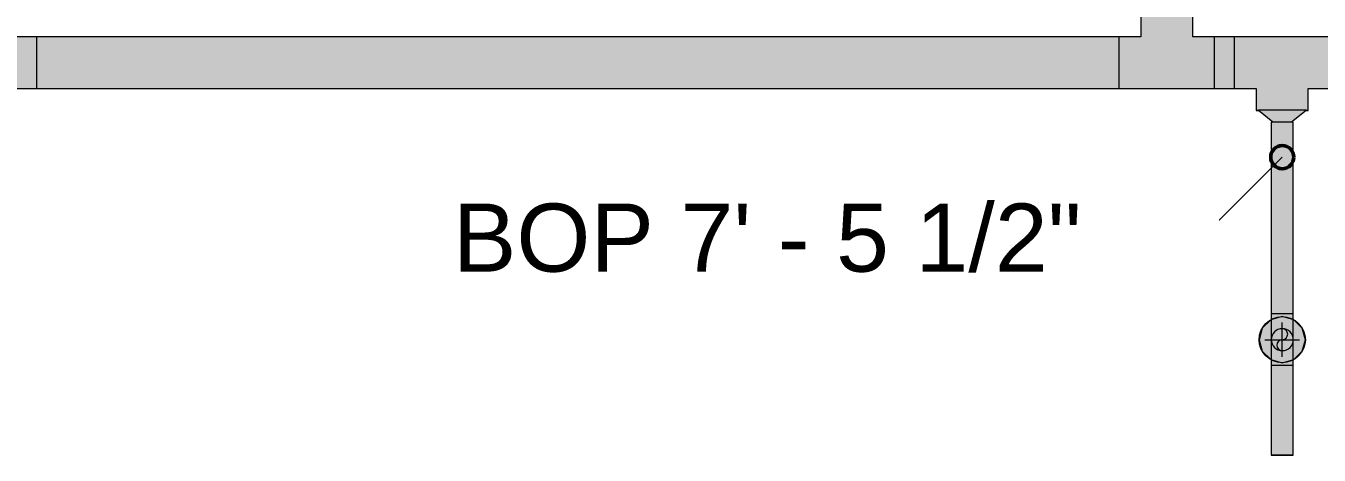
# Model space of a CAD drawing. Header units: inches. Extents: x -3385 to 41, y 7 to 1342.
# Drawn here: x -1390.8 to -1278.8, y 625.7 to 662.9 of the extents above; entities that cross this region are included whole.
import ezdxf

# ---------------------------------------------------------------- set-up
doc = ezdxf.new("R2010")
doc.units = ezdxf.units.IN
doc.header["$MEASUREMENT"] = 0
for name, color, linetype, lineweight in [('A-ANNO-NOTE', 131, 'Continuous', 9), ('G-ANNO-DIMS', 111, 'Continuous', 9), ('P-PIPE', 3, 'Continuous', 9), ('P-PIPE-CNTR', 3, 'Continuous', 9)]:
    doc.layers.add(name, color=color, linetype=linetype, lineweight=lineweight)
doc.styles.add('Arial', font='arial.ttf', dxfattribs={"height": 5.901198})

msp = doc.modelspace()

# ---------------------------------------------------------------- hatches: boundary and pattern name
at = {"layer": 'A-ANNO-NOTE'}
h = msp.add_hatch(color=256, dxfattribs=at)
edge = h.paths.add_edge_path(flags=0)
edge.add_arc((-1282, 635.743), 2, 0, 360)
msp.add_hatch(color=256, dxfattribs=at).paths.add_polyline_path([(-1282, 633.743), (-1281, 634.011), (-1280.268, 634.743), (-1280, 635.743), (-1280.268, 636.743), (-1281, 637.475), (-1282, 637.743), (-1283, 637.475), (-1283.732, 636.743), (-1284, 635.743), (-1283.732, 634.743), (-1283, 634.011)], flags=0)
at = {"layer": 'P-PIPE'}
for points in [[(-1291.993, 659.734), (-1289.75, 661.993), (-1289.75, 663.877), (-1290.404, 663.87), (-1293.945, 663.872), (-1294.25, 663.877), (-1294.25, 661.993), (-1292.576, 660.316), (-1292.249, 659.99)], [(-1391.75, 657.493), (-1389.866, 657.493), (-1389.861, 658.392), (-1389.866, 661.993), (-1398.133, 661.993), (-1398.129, 661.341), (-1398.133, 657.493), (-1396.25, 657.493), (-1394.576, 659.17), (-1393.993, 659.752), (-1391.769, 657.514)], [(-1389.859, 659.743), (-1296.127, 659.743), (-1296.135, 661.993), (-1389.866, 661.993), (-1389.861, 661.334), (-1389.859, 660.325)], [(-1284.25, 657.493), (-1282.576, 659.17), (-1281.993, 659.752), (-1279.75, 657.493), (-1277.866, 657.493), (-1277.861, 658.392), (-1277.866, 661.993), (-1286.133, 661.993), (-1286.129, 661.341), (-1286.133, 657.493)], [(-1388.361, 657.493), (-1296.133, 657.493), (-1296.129, 658.152), (-1296.127, 659.743), (-1389.859, 659.743), (-1389.864, 657.493), (-1389.709, 657.493)], [(-1287.866, 657.493), (-1286.133, 657.494), (-1286.128, 658.392), (-1286.127, 659.743), (-1287.859, 659.743), (-1287.865, 657.531)], [(-1279.75, 655.609), (-1279.75, 657.493), (-1280.077, 657.828), (-1281.993, 659.752), (-1284.25, 657.493), (-1284.25, 655.609), (-1283.586, 655.616), (-1280.048, 655.614), (-1279.789, 655.61)], [(-1284.058, 655.606), (-1284.062, 655.609), (-1282.867, 655.617), (-1279.937, 655.609), (-1279.937, 655.606), (-1280.211, 655.614), (-1282.572, 655.618), (-1284.062, 655.606)], [(-1281.185, 654.58), (-1279.937, 655.609), (-1281.122, 655.617), (-1284.062, 655.609), (-1282.812, 654.58), (-1281.186, 654.58)], [(-1282.95, 637.988), (-1282.475, 637.991), (-1282, 637.991), (-1282, 654.582), (-1282.95, 654.578), (-1282.95, 637.989)], [(-1281.05, 637.988), (-1281.05, 654.578), (-1281.525, 654.581), (-1282, 654.582), (-1282, 637.991), (-1281.067, 637.988)], [(-1282, 634.793), (-1281.754, 634.825), (-1281.525, 634.92), (-1281.328, 635.071), (-1281.177, 635.268), (-1281.082, 635.497), (-1281.05, 635.743), (-1281.082, 635.989), (-1281.177, 636.218), (-1281.328, 636.415), (-1281.525, 636.566), (-1281.754, 636.66), (-1282, 636.693), (-1282.246, 636.66), (-1282.475, 636.566), (-1282.672, 636.415), (-1282.823, 636.218), (-1282.918, 635.989), (-1282.95, 635.743), (-1282.918, 635.497), (-1282.823, 635.268), (-1282.672, 635.071), (-1282.475, 634.92), (-1282.246, 634.825)], [(-1282.95, 625.743), (-1282.475, 625.747), (-1282, 625.747), (-1282, 633.503), (-1282.95, 633.499), (-1282.95, 631.451)]]:
    msp.add_hatch(color=256, dxfattribs=at).paths.add_polyline_path(points, flags=0)
h = msp.add_hatch(color=256, dxfattribs=at)
h.paths.add_polyline_path([(-1296.132, 657.493), (-1287.866, 657.494), (-1287.861, 658.145), (-1287.866, 661.993), (-1289.75, 661.993), (-1290.077, 661.658), (-1291.993, 659.734), (-1294.25, 661.993), (-1296.133, 661.993), (-1296.128, 661.094), (-1296.133, 657.493)], flags=0)
h.paths.add_polyline_path([(-1296.13, 661.8), (-1296.13, 661.8), (-1294.208, 661.89)], flags=0)
h = msp.add_hatch(color=256, dxfattribs=at)
h.paths.add_polyline_path([(-1286.132, 661.916), (-1286.133, 661.993), (-1287.866, 661.993), (-1287.864, 661.916)], flags=0)
h.paths.add_polyline_path([(-1287.859, 659.743), (-1286.127, 659.743), (-1286.132, 661.916), (-1287.864, 661.914), (-1287.859, 659.743)], flags=0)
h = msp.add_hatch(color=256, dxfattribs=at)
h.paths.add_polyline_path([(-1282.95, 633.499), (-1282.475, 633.503), (-1282, 633.503), (-1282.001, 634.793), (-1282.254, 634.827), (-1282.476, 634.921), (-1282.672, 635.071), (-1282.84, 635.31), (-1282.879, 635.382), (-1282.933, 635.561), (-1282.95, 635.743), (-1282.95, 635.071)], flags=0)
h.paths.add_polyline_path([(-1282.95, 635.743), (-1282.918, 635.99), (-1282.787, 636.277), (-1282.653, 636.434), (-1282.461, 636.573), (-1282.243, 636.662), (-1282, 636.694), (-1282, 637.991), (-1282.95, 637.987), (-1282.95, 635.91)], flags=0)
h = msp.add_hatch(color=256, dxfattribs=at)
h.paths.add_polyline_path([(-1281.049, 633.499), (-1281.05, 635.731), (-1281.082, 635.494), (-1281.212, 635.211), (-1281.345, 635.054), (-1281.557, 634.906), (-1281.753, 634.825), (-1282, 634.793), (-1282, 633.503), (-1281.081, 633.5)], flags=0)
h.paths.add_polyline_path([(-1281.753, 633.503), (-1281.754, 633.503), (-1281.753, 633.503)], flags=0)
h.paths.add_polyline_path([(-1281.049, 635.743), (-1281.049, 637.987), (-1281.525, 637.991), (-1282, 637.991), (-1281.989, 636.693), (-1281.746, 636.66), (-1281.524, 636.567), (-1281.326, 636.413), (-1281.159, 636.177), (-1281.12, 636.105), (-1281.067, 635.926), (-1281.05, 635.756)], flags=0)
h = msp.add_hatch(color=256, dxfattribs=at)
h.paths.add_polyline_path([(-1282, 634.793), (-1281.753, 634.825), (-1281.524, 634.92), (-1281.326, 635.073), (-1281.175, 635.271), (-1281.081, 635.499), (-1281.05, 635.753), (-1281.082, 635.992), (-1281.179, 636.223), (-1281.33, 636.418), (-1281.53, 636.569), (-1281.757, 636.662), (-1282.01, 636.693), (-1282.249, 636.66), (-1282.479, 636.564), (-1282.674, 636.413), (-1282.824, 636.216), (-1282.918, 635.987), (-1282.95, 635.741), (-1282.918, 635.496), (-1282.823, 635.268), (-1282.672, 635.071), (-1282.475, 634.92), (-1282.245, 634.825), (-1282, 634.793)], flags=0)
h.paths.add_polyline_path([(-1282, 634.793), (-1282.246, 634.825), (-1282.475, 634.92), (-1282.672, 635.072), (-1282.823, 635.268), (-1282.918, 635.497), (-1282.95, 635.745), (-1282.916, 635.994), (-1282.823, 636.218), (-1282.672, 636.415), (-1282.473, 636.567), (-1282.242, 636.661), (-1281.994, 636.692), (-1281.744, 636.656), (-1281.525, 636.566), (-1281.322, 636.406), (-1281.177, 636.218), (-1281.081, 635.98), (-1281.05, 635.743), (-1281.085, 635.491), (-1281.177, 635.268), (-1281.331, 635.069), (-1281.525, 634.92), (-1281.755, 634.825)], flags=0)
h = msp.add_hatch(color=256, dxfattribs=at)
h.paths.add_polyline_path([(-1281.327, 633.502), (-1281.327, 633.501), (-1281.327, 631.451)], flags=0)
h.paths.add_polyline_path([(-1281.05, 625.743), (-1281.05, 633.499), (-1281.526, 633.503), (-1282, 633.503), (-1282, 625.747), (-1281.082, 625.744)], flags=0)

# ---------------------------------------------------------------- linework, layer by layer
at = {"layer": 'A-ANNO-NOTE'}
for p, q in [((-1283, 637.475), (-1283.732, 636.743)), ((-1282, 637.743), (-1283, 637.475)), ((-1281, 637.475), (-1282, 637.743)), ((-1280.268, 636.743), (-1281, 637.475)), ((-1283.732, 636.743), (-1284, 635.743)), ((-1280, 635.743), (-1280.268, 636.743)), ((-1284, 635.743), (-1283.732, 634.743)), ((-1280.268, 634.743), (-1280, 635.743)), ((-1283.732, 634.743), (-1283, 634.011)), ((-1283, 634.011), (-1282, 633.743)), ((-1282, 633.743), (-1281, 634.011)), ((-1281, 634.011), (-1280.268, 634.743))]:
    msp.add_line(p, q, dxfattribs=at)
msp.add_circle((-1282, 635.743), 2, dxfattribs=at)
at = {"layer": 'G-ANNO-DIMS'}
for p, q in [((-1282, 651.557), (-1288.825, 644.731)), ((-1288.825, 644.731), (-1298.264, 644.731))]:
    msp.add_line(p, q, dxfattribs=at)
at = {"layer": 'G-ANNO-DIMS', "lineweight": 50}
msp.add_circle((-1282, 651.557), 1, dxfattribs=at)
at = {"layer": 'P-PIPE'}
for p, q in [((-1294.25, 663.877), (-1294.25, 661.993)), ((-1289.75, 661.993), (-1289.75, 663.877)), ((-1389.866, 661.993), (-1398.133, 661.993)), ((-1296.133, 661.993), (-1389.866, 661.993)), ((-1294.25, 661.993), (-1296.133, 661.993)), ((-1287.866, 661.993), (-1289.75, 661.993)), ((-1286.133, 661.993), (-1287.866, 661.993)), ((-1277.866, 661.993), (-1286.133, 661.993)), ((-1391.75, 657.493), (-1389.866, 657.493)), ((-1389.866, 657.493), (-1296.133, 657.493)), ((-1296.133, 657.493), (-1287.866, 657.493)), ((-1287.866, 657.493), (-1286.133, 657.493)), ((-1286.133, 657.493), (-1284.25, 657.493)), ((-1284.25, 657.493), (-1284.25, 655.609)), ((-1279.75, 657.493), (-1277.866, 657.493)), ((-1279.75, 655.609), (-1279.75, 657.493)), ((-1282.812, 654.578), (-1284.062, 655.609)), ((-1279.937, 655.609), (-1281.187, 654.578)), ((-1282.95, 654.578), (-1282.95, 637.987)), ((-1281.05, 637.987), (-1281.05, 654.578)), ((-1282.95, 637.987), (-1282.95, 633.499)), ((-1281.049, 633.499), (-1281.049, 637.987)), ((-1282.95, 633.499), (-1282.95, 625.743)), ((-1281.05, 625.743), (-1281.05, 633.499))]:
    msp.add_line(p, q, dxfattribs=at)
for centre, radius, start, end in [((-1282, 635.743), 0.95, 0, 180), ((-1282, 636.218), 0.475, 270, 90), ((-1282, 635.743), 0.95, 180, 0), ((-1282, 635.268), 0.475, 90, 270)]:
    msp.add_arc(centre, radius, start, end, dxfattribs=at)
for centre, major_axis, ratio, start_param, end_param in [((-1389.866, 659.743), (0, 2.25), 0.0028895, 6.0255525, 6.2831853), ((-1389.866, 659.743), (0, 2.25), 0.0028895, 6.154357, 6.2831853), ((-1296.133, 659.743), (0, 2.25), 0.0028895, 6.1501904, 6.2790187), ((-1296.133, 659.743), (0, 2.25), 0.0028895, 6.0213859, 6.1502142), ((-1287.866, 659.743), (0, 2.25), 0.0028895, 6.1501904, 6.2790187), ((-1287.866, 659.743), (0, 2.25), 0.0028895, 6.0213859, 6.1502142), ((-1286.133, 659.743), (0, 2.25), 0.0028895, 6.154357, 6.2831853), ((-1286.133, 659.743), (0, 2.25), 0.0028895, 6.0255525, 6.2831853), ((-1389.866, 659.743), (0, 2.25), 0.0028895, 5.8925576, 6.0213859), ((-1389.866, 659.743), (0, 2.25), 0.0028895, 5.7637532, 5.8925814), ((-1389.866, 659.743), (0, 2.25), 0.0028895, 5.6307582, 5.7595865), ((-1389.866, 659.743), (0, 2.25), 0.0028895, 5.5019538, 5.6307821), ((-1389.866, 659.743), (0, 2.25), 0.0028895, 5.2401544, 5.4982253), ((-1389.866, 659.743), (0, 2.25), 0.0028895, 5.2405436, 5.4977871), ((-1389.866, 659.743), (0, 2.25), 0.0028895, 4.978355, 5.2362354), ((-1389.866, 659.743), (0, 2.25), 0.0028895, 4.9785546, 5.2359878), ((-1296.133, 659.743), (0, 2.25), 0.0028895, 5.888391, 6.0172193), ((-1296.133, 659.743), (0, 2.25), 0.0028895, 5.7595865, 5.8884148), ((-1296.133, 659.743), (0, 2.25), 0.0028895, 5.6265916, 5.7554199), ((-1296.133, 659.743), (0, 2.25), 0.0028895, 5.4977871, 5.6240112), ((-1296.133, 659.743), (0, 2.25), 0.0028895, 5.2359878, 5.4940551), ((-1296.133, 659.743), (0, 2.25), 0.0028895, 5.2363734, 5.4936205), ((-1296.133, 659.743), (0, 2.25), 0.0028895, 4.9743854, 5.2318211), ((-1296.133, 659.743), (0, 2.25), 0.0028895, 4.9741884, 5.2320662), ((-1287.866, 659.743), (0, 2.25), 0.0028895, 5.888391, 6.0172193), ((-1287.866, 659.743), (0, 2.25), 0.0028895, 5.7595865, 5.8884148), ((-1287.866, 659.743), (0, 2.25), 0.0028895, 5.6265916, 5.7554199), ((-1287.866, 659.743), (0, 2.25), 0.0028895, 5.4977871, 5.6240113), ((-1287.866, 659.743), (0, 2.25), 0.0028895, 5.2359878, 5.4940551), ((-1287.866, 659.743), (0, 2.25), 0.0028895, 5.2363734, 5.4936205), ((-1287.866, 659.743), (0, 2.25), 0.0028895, 4.9743854, 5.2318211), ((-1287.866, 659.743), (0, 2.25), 0.0028895, 4.9741884, 5.2320662), ((-1286.133, 659.743), (0, 2.25), 0.0028895, 5.8925576, 6.0213859), ((-1286.133, 659.743), (0, 2.25), 0.0028895, 5.7637532, 5.8925814), ((-1286.133, 659.743), (0, 2.25), 0.0028895, 5.6307582, 5.7595865), ((-1286.133, 659.743), (0, 2.25), 0.0028895, 5.5019538, 5.6307821), ((-1286.133, 659.743), (0, 2.25), 0.0028895, 5.2401544, 5.4982253), ((-1286.133, 659.743), (0, 2.25), 0.0028895, 5.2405436, 5.4977871), ((-1286.133, 659.743), (0, 2.25), 0.0028895, 4.978355, 5.2362354), ((-1286.133, 659.743), (0, 2.25), 0.0028895, 4.9785546, 5.2359878), ((-1389.866, 659.743), (0, 2.25), 0.0028895, 4.7165556, 4.974284), ((-1389.866, 659.743), (0, 2.25), 0.0028895, 4.7166036, 4.9741884), ((-1389.866, 659.743), (0, 2.25), 0.0028895, 4.4547562, 4.7123433), ((-1389.866, 659.743), (0, 2.25), 0.0028895, 4.4546628, 4.712389), ((-1296.133, 659.743), (0, 2.25), 0.0028895, 4.712389, 4.9701151), ((-1296.133, 659.743), (0, 2.25), 0.0028895, 4.7124347, 4.9700217), ((-1296.133, 659.743), (0, 2.25), 0.0028895, 4.4504939, 4.7082224), ((-1296.133, 659.743), (0, 2.25), 0.0028895, 4.4505896, 4.7081744), ((-1287.866, 659.743), (0, 2.25), 0.0028895, 4.712389, 4.9701151), ((-1287.866, 659.743), (0, 2.25), 0.0028895, 4.7124347, 4.9700217), ((-1287.866, 659.743), (0, 2.25), 0.0028895, 4.4504939, 4.7082224), ((-1287.866, 659.743), (0, 2.25), 0.0028895, 4.4505896, 4.7081744), ((-1286.133, 659.743), (0, 2.25), 0.0028895, 4.7165556, 4.974284), ((-1286.133, 659.743), (0, 2.25), 0.0028895, 4.7166036, 4.9741884), ((-1286.133, 659.743), (0, 2.25), 0.0028895, 4.4546628, 4.712389), ((-1286.133, 659.743), (0, 2.25), 0.0028895, 4.4547562, 4.7123433), ((-1389.866, 659.743), (0, 2.25), 0.0028895, 3.9307229, 4.1887902), ((-1389.866, 659.743), (0, 2.25), 0.0028895, 3.9311574, 4.1884046), ((-1389.866, 659.743), (0, 2.25), 0.0028895, 4.1927118, 4.4505896), ((-1389.866, 659.743), (0, 2.25), 0.0028895, 4.1929568, 4.4503926), ((-1296.133, 659.743), (0, 2.25), 0.0028895, 3.9265527, 4.1846236), ((-1296.133, 659.743), (0, 2.25), 0.0028895, 3.9269908, 4.1842344), ((-1296.133, 659.743), (0, 2.25), 0.0028895, 4.1885425, 4.446423), ((-1296.133, 659.743), (0, 2.25), 0.0028895, 4.1887902, 4.4462233), ((-1287.866, 659.743), (0, 2.25), 0.0028895, 3.9265527, 4.1846236), ((-1287.866, 659.743), (0, 2.25), 0.0028895, 3.9269908, 4.1842344), ((-1287.866, 659.743), (0, 2.25), 0.0028895, 4.1885425, 4.446423), ((-1287.866, 659.743), (0, 2.25), 0.0028895, 4.1887902, 4.4462233), ((-1286.133, 659.743), (0, 2.25), 0.0028895, 3.9307229, 4.1887902), ((-1286.133, 659.743), (0, 2.25), 0.0028895, 3.9311574, 4.1884046), ((-1286.133, 659.743), (0, 2.25), 0.0028895, 4.1927118, 4.4505896), ((-1286.133, 659.743), (0, 2.25), 0.0028895, 4.1929568, 4.4503926), ((-1389.866, 659.743), (0, 2.25), 0.0028895, 3.1457593, 3.2745876), ((-1389.866, 659.743), (0, 2.25), 0.0028895, 3.2745638, 3.403392), ((-1389.866, 659.743), (0, 2.25), 0.0028895, 3.4075587, 3.536387), ((-1389.866, 659.743), (0, 2.25), 0.0028895, 3.5363631, 3.6651914), ((-1389.866, 659.743), (0, 2.25), 0.0028895, 3.8007667, 3.9269908), ((-1389.866, 659.743), (0, 2.25), 0.0028895, 3.6693581, 3.7981863), ((-1296.133, 659.743), (0, 2.25), 0.0028895, 3.1415927, 3.3992254), ((-1296.133, 659.743), (0, 2.25), 0.0028895, 3.1415927, 3.2704209), ((-1296.133, 659.743), (0, 2.25), 0.0028895, 3.403392, 3.5322203), ((-1296.133, 659.743), (0, 2.25), 0.0028895, 3.5321965, 3.6610248), ((-1296.133, 659.743), (0, 2.25), 0.0028895, 3.6651914, 3.7940197), ((-1296.133, 659.743), (0, 2.25), 0.0028895, 3.7939959, 3.9228242), ((-1287.866, 659.743), (0, 2.25), 0.0028895, 3.1415927, 3.3992254), ((-1287.866, 659.743), (0, 2.25), 0.0028895, 3.1415927, 3.2704209), ((-1287.866, 659.743), (0, 2.25), 0.0028895, 3.403392, 3.5322203), ((-1287.866, 659.743), (0, 2.25), 0.0028895, 3.5321965, 3.6610248), ((-1287.866, 659.743), (0, 2.25), 0.0028895, 3.7939959, 3.9228242), ((-1287.866, 659.743), (0, 2.25), 0.0028895, 3.6651914, 3.7940197), ((-1286.133, 659.743), (0, 2.25), 0.0028895, 3.2745638, 3.403392), ((-1286.133, 659.743), (0, 2.25), 0.0028895, 3.1457593, 3.2745876), ((-1286.133, 659.743), (0, 2.25), 0.0028895, 3.4075587, 3.536387), ((-1286.133, 659.743), (0, 2.25), 0.0028895, 3.5363631, 3.6651914), ((-1286.133, 659.743), (0, 2.25), 0.0028895, 3.6693581, 3.7981863), ((-1286.133, 659.743), (0, 2.25), 0.0028895, 3.8007667, 3.9269908), ((-1282, 655.609), (-2.25, 0), 0.0041666, 3.1387032, 6.2802958), ((-1282, 655.609), (2.25, 0), 0.0041666, 3.1415927, 3.5376048), ((-1282, 655.609), (2.25, 0), 0.0041666, 5.8872573, 6.2802958), ((-1282, 654.578), (0.95, 0), 0.0041666, 1.5707963, 3.1415927), ((-1282, 654.578), (0.95, 0), 0.0041666, 0, 1.5707963), ((-1282, 637.987), (0.951, 0), 0.0041666, 1.5707963, 3.1415927), ((-1282, 637.987), (0.95, 0), 0.0041666, 2.35716, 2.6179939), ((-1282, 637.987), (0.95, 0), 0.0041666, 2.094919, 2.3561945), ((-1282, 637.987), (0.95, 0), 0.0041666, 1.8328286, 2.0943951), ((-1282, 637.987), (0.95, 0), 0.0041666, 1.5707963, 1.8325957), ((-1282, 637.987), (0.951, 0), 0.0041666, 0, 1.5707963), ((-1282, 637.987), (0.95, 0), 0.0041666, 1.3089969, 1.5707963), ((-1282, 637.987), (0.95, 0), 0.0041666, 1.0471976, 1.3087641), ((-1282, 637.987), (0.95, 0), 0.0041666, 0.7853982, 1.0466737), ((-1282, 637.987), (0.95, 0), 0.0041666, 0.5235988, 0.7844327), ((-1282, 633.499), (0.951, 0), 0.0041666, 2.8797933, 3.1415927), ((-1282, 633.499), (0.951, 0), 0.0041666, 1.5707963, 2.8776969), ((-1282, 633.499), (0.95, 0), 0.0041666, 2.35716, 2.6179939), ((-1282, 633.499), (0.95, 0), 0.0041666, 2.094919, 2.3561945), ((-1282, 633.499), (0.95, 0), 0.0041666, 1.8328286, 2.0943951), ((-1282, 633.499), (0.95, 0), 0.0041666, 1.5707963, 1.8325957), ((-1282, 633.499), (0.95, 0), 0.0041666, 1.3089969, 1.5707963), ((-1282, 633.499), (0.951, 0), 0.0041666, 1.3092138, 1.5707963), ((-1282, 633.499), (0.95, 0), 0.0041666, 1.0471976, 1.3087641), ((-1282, 633.499), (0.951, 0), 0.0041666, 1.047647, 1.3089969), ((-1282, 633.499), (0.95, 0), 0.0041666, 0.7853982, 1.0466737), ((-1282, 633.499), (0.951, 0), 0.0041666, 0.7861384, 1.0471976), ((-1282, 633.499), (0.95, 0), 0.0041666, 0.5235988, 0.7844327), ((-1282, 633.499), (0.951, 0), 0.0041666, 0.5247803, 0.7853982), ((-1282, 633.499), (0.951, 0), 0.0041666, 0.2638957, 0.5235988), ((-1282, 633.499), (0.951, 0), 0.0041666, 0, 0.2617994), ((-1282, 625.743), (0.95, 0), 0.0041666, 1.5707963, 3.1415927), ((-1282, 625.743), (0.95, 0), 0.0041666, 3.1415927, 4.712389), ((-1282, 625.743), (0.95, 0), 0.0041666, 0, 1.5707963), ((-1282, 625.743), (0.95, 0), 0.0041666, 4.712389, 6.2831853)]:
    msp.add_ellipse(centre, major_axis=major_axis, ratio=ratio, start_param=start_param, end_param=end_param, dxfattribs=at)
at = {"layer": 'P-PIPE-CNTR'}
for p, q in [((-1282, 634.243), (-1282, 637.243)), ((-1283.5, 635.743), (-1280.5, 635.743))]:
    msp.add_line(p, q, dxfattribs=at)

# ---------------------------------------------------------------- next in the draw order: texts
at = {"layer": 'G-ANNO-DIMS', "insert": (-1353.824, 647.535), "char_height": 5.9012, "width": 64.872, "attachment_point": 1, "line_spacing_factor": 0.938532, "style": 'Arial', "bg_fill": 3, "box_fill_scale": 1.25, "bg_fill_color": 0, "bg_fill_transparency": 0}
msp.add_mtext('BOP 7\' - 5 1/2"', dxfattribs=at)

doc.saveas('drawing.dxf')
